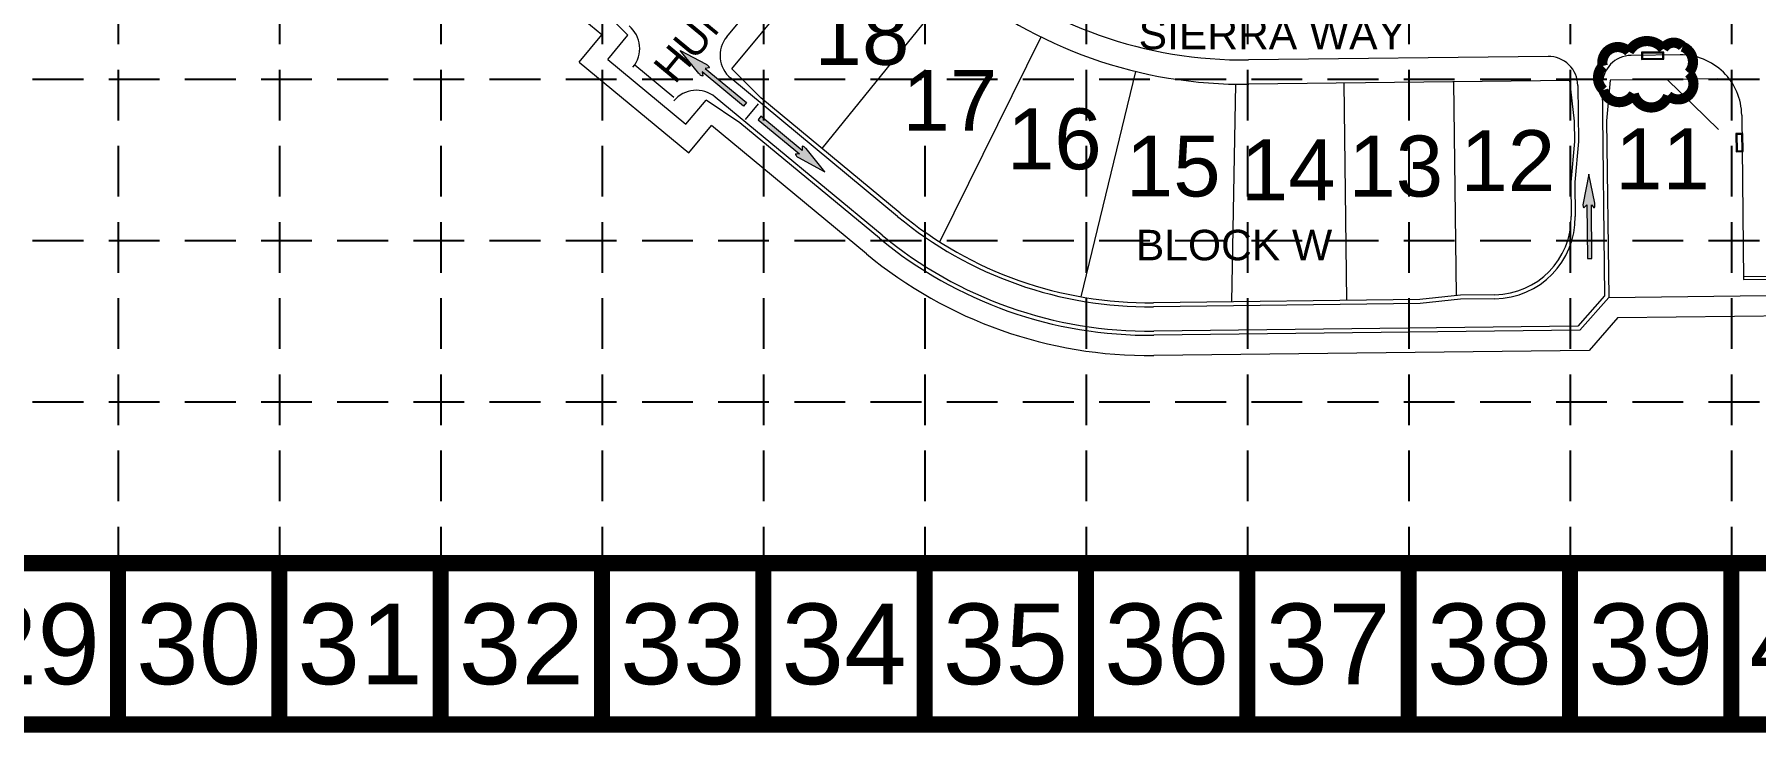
# Model space of a CAD drawing. Header units: inches. Extents: x 5726 to 10817, y 12055 to 15240.
# Drawn here: x 8072 to 8919, y 12055 to 12399 of the extents above; entities that cross this region are included whole.
import ezdxf
from ezdxf.enums import TextEntityAlignment as Align

# ---------------------------------------------------------------- set-up
doc = ezdxf.new("R2010")
doc.units = ezdxf.units.IN
doc.header["$LTSCALE"] = 100
doc.header["$MEASUREMENT"] = 0
doc.linetypes.add('HIDDEN', pattern=[0.375, 0.25, -0.125])
for name, color, linetype in [('10', 7, 'Continuous'), ('2', 7, 'Continuous'), ('27', 150, 'Continuous'), ('29', 150, 'Continuous'), ('30', 7, 'Continuous'), ('8', 7, 'Continuous'), ('BASE', 7, 'Continuous'), ('BLOCK NUMBERS', 7, 'Continuous'), ('FLOW ARROWS', 7, 'Continuous'), ('GRID', 254, 'HIDDEN'), ('INLET PROTECTION', 5, 'Continuous'), ('LOT NUMBERS', 7, 'Continuous'), ('STREET NAMES', 7, 'Continuous')]:
    doc.layers.add(name, color=color, linetype=linetype)
doc.styles.get("Standard").update_dxf_attribs({"font": 'ARIAL.TTF', "height": 25})

# ---------------------------------------------------------------- blocks, each defined once
blk = doc.blocks.new('block2')
at = {"layer": 'GRID'}
for p, q in [((8113.06, 15156.29), (8113.06, 12138.33)), ((8192.48, 15156.29), (8192.48, 12138.33)), ((8271.9, 15156.29), (8271.9, 12138.33)), ((8351.32, 15156.29), (8351.32, 12138.33)), ((8430.74, 15156.29), (8430.74, 12138.33)), ((8510.16, 15156.29), (8510.16, 12138.33)), ((8589.58, 15156.29), (8589.58, 12138.33)), ((8669, 15156.29), (8669, 12138.33)), ((8748.42, 15156.29), (8748.42, 12138.33)), ((8827.84, 15156.29), (8827.84, 12138.33)), ((8907.26, 15156.29), (8907.26, 12138.33)), ((6683.5, 12376.59), (10733.92, 12376.59)), ((6683.5, 12297.17), (10733.92, 12297.17)), ((6683.5, 12217.75), (10733.92, 12217.75))]:
    blk.add_line(p, q, dxfattribs=at)

msp = doc.modelspace()

# ---------------------------------------------------------------- hatches: boundary and pattern name
at = {"layer": 'FLOW ARROWS', "lineweight": 0}
h = msp.add_hatch(color=256, dxfattribs=at)
edge = h.paths.add_edge_path()
edge.add_line((8404.04, 12382.23), (8402.02, 12381.93))
edge.add_line((8402.02, 12381.93), (8422.4, 12365.06))
edge.add_line((8422.4, 12365.06), (8421.02, 12363.41))
edge.add_line((8421.02, 12363.41), (8400.65, 12380.27))
edge.add_line((8400.65, 12380.27), (8400.88, 12378.46))
edge.add_line((8400.88, 12378.46), (8400.88, 12378.45))
edge.add_ellipse((8399.77, 12379.21), major_axis=(1.08, -0.89), ratio=0.285714, start_angle=235.27307, end_angle=377.18267, ccw=False)
edge.add_line((8398.95, 12379.47), (8398.95, 12379.47))
edge.add_line((8398.95, 12379.47), (8389.72, 12390.79))
edge.add_line((8389.72, 12390.79), (8402.64, 12383.94))
edge.add_line((8402.64, 12383.94), (8402.64, 12383.94))
edge.add_ellipse((8403.06, 12383.17), major_axis=(1.08, -0.89), ratio=0.285714, start_angle=345.50328, end_angle=485.83153, ccw=False)
edge.add_line((8404.04, 12382.23), (8404.04, 12382.23))
h = msp.add_hatch(color=256, dxfattribs=at)
edge = h.paths.add_edge_path()
edge.add_line((8449.83, 12343.51), (8449.91, 12341.46))
edge.add_line((8449.91, 12341.46), (8429.53, 12358.33))
edge.add_line((8429.53, 12358.33), (8428.17, 12356.67))
edge.add_line((8428.17, 12356.67), (8448.54, 12339.8))
edge.add_line((8448.54, 12339.8), (8446.71, 12339.7))
edge.add_line((8446.71, 12339.7), (8446.71, 12339.69))
edge.add_ellipse((8447.67, 12338.75), major_axis=(-1.08, 0.89), ratio=0.285714, start_angle=342.81733, end_angle=484.72693)
edge.add_line((8448.07, 12337.99), (8448.07, 12337.99))
edge.add_line((8448.07, 12337.99), (8460.92, 12331.04))
edge.add_line((8460.92, 12331.04), (8451.77, 12342.45))
edge.add_line((8451.77, 12342.45), (8451.77, 12342.45))
edge.add_ellipse((8450.93, 12342.72), major_axis=(-1.08, 0.89), ratio=0.285714, start_angle=234.16847, end_angle=374.49672)
edge.add_line((8449.83, 12343.5), (8449.83, 12343.51))
h = msp.add_hatch(color=256, dxfattribs=at)
edge = h.paths.add_edge_path()
edge.add_line((8834.66, 12313.34), (8836.16, 12314.73))
edge.add_line((8836.16, 12314.73), (8836.47, 12288.27))
edge.add_line((8836.47, 12288.27), (8838.62, 12288.31))
edge.add_line((8838.62, 12288.31), (8838.31, 12314.76))
edge.add_line((8838.31, 12314.76), (8839.58, 12313.43))
edge.add_line((8839.58, 12313.43), (8839.58, 12313.43))
edge.add_ellipse((8839.68, 12314.77), major_axis=(0.02, -1.4), ratio=0.285714, start_angle=342.81733, end_angle=484.72693)
edge.add_line((8840, 12315.57), (8840, 12315.57))
edge.add_line((8840, 12315.57), (8837, 12329.86))
edge.add_line((8837, 12329.86), (8834.21, 12315.51))
edge.add_line((8834.21, 12315.51), (8834.21, 12315.51))
edge.add_ellipse((8834.54, 12314.7), major_axis=(0.02, -1.4), ratio=0.285714, start_angle=234.16847, end_angle=374.49672)
edge.add_line((8834.66, 12313.34), (8834.66, 12313.34))

# ---------------------------------------------------------------- linework, layer by layer
at = {"layer": '10', "color": 7, "lineweight": 0}
for points in [[(8863, 12386.37), (8874, 12386.49), (8873.95, 12389.99), (8862.96, 12389.87)], [(8863.49, 12386.87), (8873.49, 12386.99), (8873.46, 12389.49), (8863.46, 12389.37)], [(8909.53, 12340.9), (8913.03, 12340.94), (8912.92, 12349.94), (8909.42, 12349.9)], [(8910.02, 12341.41), (8912.52, 12341.44), (8912.43, 12349.44), (8909.93, 12349.41)]]:
    msp.add_lwpolyline(points, close=True, dxfattribs=at)
at = {"layer": '2', "color": 7, "lineweight": 0}
for p, q in [((8351.2, 12398.42), (8309.62, 12432.82)), ((8340.04, 12384.94), (8351.2, 12398.42)), ((8340.04, 12384.94), (8393.97, 12340.31)), ((8393.97, 12340.31), (8405.13, 12353.79)), ((8481.5, 12290.6), (8405.13, 12353.79)), ((8851.42, 12259.22), (8971.96, 12260.62)), ((8851.42, 12259.22), (8837.18, 12243.06)), ((8837.18, 12243.06), (8623, 12240.57))]:
    msp.add_line(p, q, dxfattribs=at)
msp.add_arc((8620.47, 12458.56), 218, 230.39407, 270.66446, dxfattribs=at)
at = {"layer": '27', "color": 7, "lineweight": 0}
for p, q in [((8415.28, 12381.74), (8480.94, 12461.1)), ((8349.87, 12412.5), (8364, 12398.21)), ((8354.12, 12386.26), (8364, 12398.21)), ((8354.12, 12386.26), (8392.64, 12354.39)), ((8429.41, 12367.45), (8415.28, 12381.74)), ((8827.61, 12375.96), (8669.69, 12374.12)), ((8827.61, 12375.96), (8829.85, 12355.98)), ((8847.61, 12376.19), (8845.84, 12356.17)), ((8900.61, 12376.8), (8847.61, 12376.19)), ((8392.64, 12354.39), (8402.53, 12366.33)), ((8419.21, 12355.12), (8402.53, 12366.33)), ((8498.07, 12310.63), (8429.41, 12367.45)), ((8487.87, 12298.31), (8419.21, 12355.12)), ((8829.85, 12355.98), (8829.96, 12345.98)), ((8845.84, 12356.17), (8846.85, 12269.17)), ((8829.96, 12345.98), (8828.19, 12325.96)), ((8828.19, 12325.96), (8828.39, 12308.96)), ((8753.86, 12268.09), (8622.7, 12266.57)), ((8773.84, 12270.33), (8753.86, 12268.09)), ((8790.83, 12270.52), (8773.84, 12270.33)), ((8846.85, 12269.17), (8832.62, 12253.01)), ((8846.85, 12269.17), (8961.85, 12270.51)), ((8832.62, 12253.01), (8622.89, 12250.57))]:
    msp.add_line(p, q, dxfattribs=at)
for centre, radius, start, end in [((8667.08, 12599.11), 225, 230.39407, 270.66446), ((8620.47, 12458.56), 192, 230.39407, 270.66446), ((8790.39, 12308.52), 38, 270.66446, 0.66446), ((8620.47, 12458.56), 208, 230.39407, 270.66446)]:
    msp.add_arc(centre, radius, start, end, dxfattribs=at)
at = {"layer": '29', "color": 7, "lineweight": 0}
for p, q in [((8459.63, 12342.44), (8525.65, 12424.12)), ((8517.56, 12296.47), (8567.42, 12397.39)), ((8587.11, 12269.48), (8614.03, 12380.45)), ((8661.38, 12267.02), (8663.22, 12374.14)), ((8717.88, 12267.68), (8716.64, 12374.67)), ((8771.86, 12270.1), (8770.64, 12375.3))]:
    msp.add_line(p, q, dxfattribs=at)
at = {"layer": '30', "color": 7, "lineweight": 0}
msp.add_line((8875.61, 12376.51), (8900.9, 12351.8), dxfattribs=at)
at = {"layer": '8', "color": 7, "linetype": 'Continuous', "lineweight": 0}
for p, q in [((8412.72, 12397.48), (8460.22, 12454.88)), ((8816.98, 12387.83), (8669.55, 12386.12)), ((8881.97, 12388.59), (8857.97, 12388.31)), ((8496.8, 12309.09), (8414.65, 12377.07)), ((8831.64, 12373.5), (8831.96, 12345.9)), ((8843.64, 12373.64), (8844.85, 12269.92)), ((8489.15, 12299.85), (8407, 12367.82)), ((8912.32, 12358.94), (8913.26, 12278.03)), ((8831.96, 12345.9), (8830.2, 12325.88)), ((8830.2, 12325.88), (8830.39, 12308.98)), ((8913.26, 12278.03), (8950.25, 12278.45)), ((8773.96, 12268.33), (8753.98, 12266.1)), ((8790.86, 12268.52), (8773.96, 12268.33)), ((8844.85, 12269.92), (8831.7, 12255)), ((8753.98, 12266.1), (8622.72, 12264.57)), ((8831.7, 12255), (8622.86, 12252.57))]:
    msp.add_line(p, q, dxfattribs=at)
at = {"layer": '8', "color": 7, "linetype": 'HIDDEN', "lineweight": 0}
for p, q in [((8367.45, 12383.67), (8387.6, 12367)), ((8913.24, 12279.53), (8950.24, 12279.95))]:
    msp.add_line(p, q, dxfattribs=at)
at = {"layer": '8', "color": 7, "linetype": 'Continuous', "lineweight": 0}
for centre, radius, start, end in [((8667.08, 12599.11), 213, 230.39407, 270.66446), ((8355.38, 12391.71), 14.5, 320.39407, 50.39407), ((8423.9, 12388.24), 14.5, 140.39407, 230.39407), ((8817.14, 12373.33), 14.5, 0.66446, 90.66446), ((8858.14, 12373.81), 14.5, 90.66446, 180.66446), ((8882.32, 12358.59), 30, 0.66446, 90.66446), ((8397.76, 12356.65), 14.5, 50.39407, 140.39407), ((8620.47, 12458.56), 194, 230.39407, 270.66446), ((8790.39, 12308.52), 40, 270.66446, 0.66446), ((8620.47, 12458.56), 206, 230.39407, 270.66446)]:
    msp.add_arc(centre, radius, start, end, dxfattribs=at)
at = {"layer": 'BASE', "const_width": 7.94}
for points in [[(5730.46, 12058.91), (10813.34, 12058.91), (10813.34, 15235.71), (5730.46, 15235.71)], [(5809.88, 12138.33), (10733.92, 12138.33), (10733.92, 15156.29), (5809.88, 15156.29)]]:
    msp.add_lwpolyline(points, close=True, dxfattribs=at)
for points in [[(8113.06, 12058.91), (8113.06, 12138.33)], [(8192.48, 12058.91), (8192.48, 12138.33)], [(8271.9, 12058.91), (8271.9, 12138.33)], [(8351.32, 12058.91), (8351.32, 12138.33)], [(8430.74, 12058.91), (8430.74, 12138.33)], [(8510.16, 12058.91), (8510.16, 12138.33)], [(8589.58, 12058.91), (8589.58, 12138.33)], [(8669, 12058.91), (8669, 12138.33)], [(8748.42, 12058.91), (8748.42, 12138.33)], [(8827.84, 12058.91), (8827.84, 12138.33)], [(8907.26, 12058.91), (8907.26, 12138.33)]]:
    msp.add_lwpolyline(points, dxfattribs=at)
at = {"layer": 'FLOW ARROWS', "lineweight": 0}
for p, q in [((8398.95, 12379.47), (8389.72, 12390.79)), ((8389.72, 12390.79), (8402.64, 12383.94)), ((8398.95, 12379.47), (8398.95, 12379.47)), ((8421.02, 12363.41), (8400.65, 12380.27)), ((8400.65, 12380.27), (8400.88, 12378.46)), ((8400.88, 12378.46), (8400.88, 12378.45)), ((8404.04, 12382.23), (8402.02, 12381.93)), ((8402.02, 12381.93), (8422.4, 12365.06)), ((8402.64, 12383.94), (8402.64, 12383.94)), ((8404.04, 12382.23), (8404.04, 12382.23)), ((8404.04, 12382.23), (8404.04, 12382.23)), ((8422.4, 12365.06), (8421.02, 12363.41)), ((8421.9, 12356.79), (8428.28, 12364.49)), ((8429.53, 12358.33), (8428.17, 12356.67)), ((8428.17, 12356.67), (8448.54, 12339.8)), ((8449.91, 12341.46), (8429.53, 12358.33)), ((8448.54, 12339.8), (8446.71, 12339.7)), ((8446.71, 12339.7), (8446.71, 12339.69)), ((8448.07, 12337.99), (8448.07, 12337.99)), ((8448.07, 12337.99), (8460.92, 12331.04)), ((8449.83, 12343.51), (8449.91, 12341.46)), ((8449.83, 12343.5), (8449.83, 12343.51)), ((8449.83, 12343.51), (8449.83, 12343.51)), ((8460.92, 12331.04), (8451.77, 12342.45)), ((8451.77, 12342.45), (8451.77, 12342.45)), ((8837, 12329.86), (8834.21, 12315.51)), ((8840, 12315.57), (8837, 12329.86)), ((8834.21, 12315.51), (8834.21, 12315.51)), ((8834.66, 12313.34), (8836.16, 12314.73)), ((8834.66, 12313.34), (8834.66, 12313.34)), ((8834.66, 12313.34), (8834.66, 12313.34)), ((8836.16, 12314.73), (8836.47, 12288.27)), ((8838.62, 12288.31), (8838.31, 12314.76)), ((8838.31, 12314.76), (8839.58, 12313.43)), ((8839.58, 12313.43), (8839.58, 12313.43)), ((8840, 12315.57), (8840, 12315.57)), ((8836.47, 12288.27), (8838.62, 12288.31))]:
    msp.add_line(p, q, dxfattribs=at)
for centre, major_axis, start_param, end_param in [((8399.77, 12379.21), (1.08, -0.89), 4.10629, 6.58308), ((8403.06, 12383.17), (1.08, -0.89), 6.03017, 8.47936), ((8447.67, 12338.75), (-1.08, 0.89), 5.983291, 8.460081), ((8450.93, 12342.72), (-1.08, 0.89), 4.087011, 6.536201), ((8834.54, 12314.7), (0.02, -1.4), 4.087011, 6.536201), ((8839.68, 12314.77), (0.02, -1.4), 5.983291, 8.460081)]:
    msp.add_ellipse(centre, major_axis=major_axis, ratio=0.285714, start_param=start_param, end_param=end_param, dxfattribs=at)
for p in [(8400.88, 12378.46), (8446.71, 12339.7), (8839.58, 12313.43)]:
    msp.add_point(p, dxfattribs=at)
at = {"layer": 'INLET PROTECTION', "color": 170, "const_width": 5}
msp.add_lwpolyline([(8856.79, 12390.08, 0.520567), (8856.79, 12390.08, 0.765195), (8843.92, 12383.13, 0.417879), (8844.18, 12371.29, 0.6649), (8859.18, 12369.44, 0.744833), (8876.06, 12368.52, 0.975642), (8886.24, 12379.66, 0.520567), (8883.24, 12392.64, 0.520567), (8873.69, 12391.49, 0.540264), (8856.79, 12390.08)], format="xyb", close=True, dxfattribs=at)

# ---------------------------------------------------------------- block references
at = {"layer": 'GRID', "color": 84}
msp.add_blockref('block2', (0, 0), dxfattribs=at)

# ---------------------------------------------------------------- texts
at = {"layer": 'BASE'}
for s, p in [('29', (8073.35, 12098.62)), ('30', (8152.77, 12098.62)), ('31', (8232.19, 12098.62)), ('32', (8311.61, 12098.62)), ('33', (8391.03, 12098.62)), ('34', (8470.45, 12098.62)), ('35', (8549.87, 12098.62)), ('36', (8629.29, 12098.62)), ('37', (8708.71, 12098.62)), ('38', (8788.13, 12098.62)), ('39', (8867.55, 12098.62)), ('40', (8946.97, 12098.62))]:
    msp.add_text(s, height=39.71, dxfattribs=at).set_placement(p, align=Align.MIDDLE_CENTER)
at = {"layer": 'BLOCK NUMBERS', "color": 7, "lineweight": 0}
msp.add_text('BLOCK W', height=15, dxfattribs=at).set_placement((8614.11, 12294.96), align=Align.MIDDLE_LEFT)
at = {"layer": 'LOT NUMBERS', "color": 7, "lineweight": 0}
for s, p in [('18', (8455.96, 12398.68)), ('17', (8499.23, 12366.22)), ('16', (8550.66, 12347.24)), ('15', (8609.2, 12333.87)), ('14', (8665.82, 12331.96)), ('13', (8718.72, 12333.85)), ('12', (8773.89, 12336.5)), ('11', (8850, 12337.35))]:
    msp.add_text(s, height=30, dxfattribs=at).set_placement(p, align=Align.MIDDLE_LEFT)
at = {"layer": 'STREET NAMES', "color": 7, "lineweight": 0}
msp.add_text('HUNTERS WAY', height=15, rotation=50.39407, dxfattribs=at).set_placement((8436.52, 12433.31), align=Align.CENTER)
msp.add_text('SIERRA WAY', height=15, dxfattribs=at).set_placement((8681.26, 12391.38), align=Align.CENTER)

doc.saveas('drawing.dxf')
